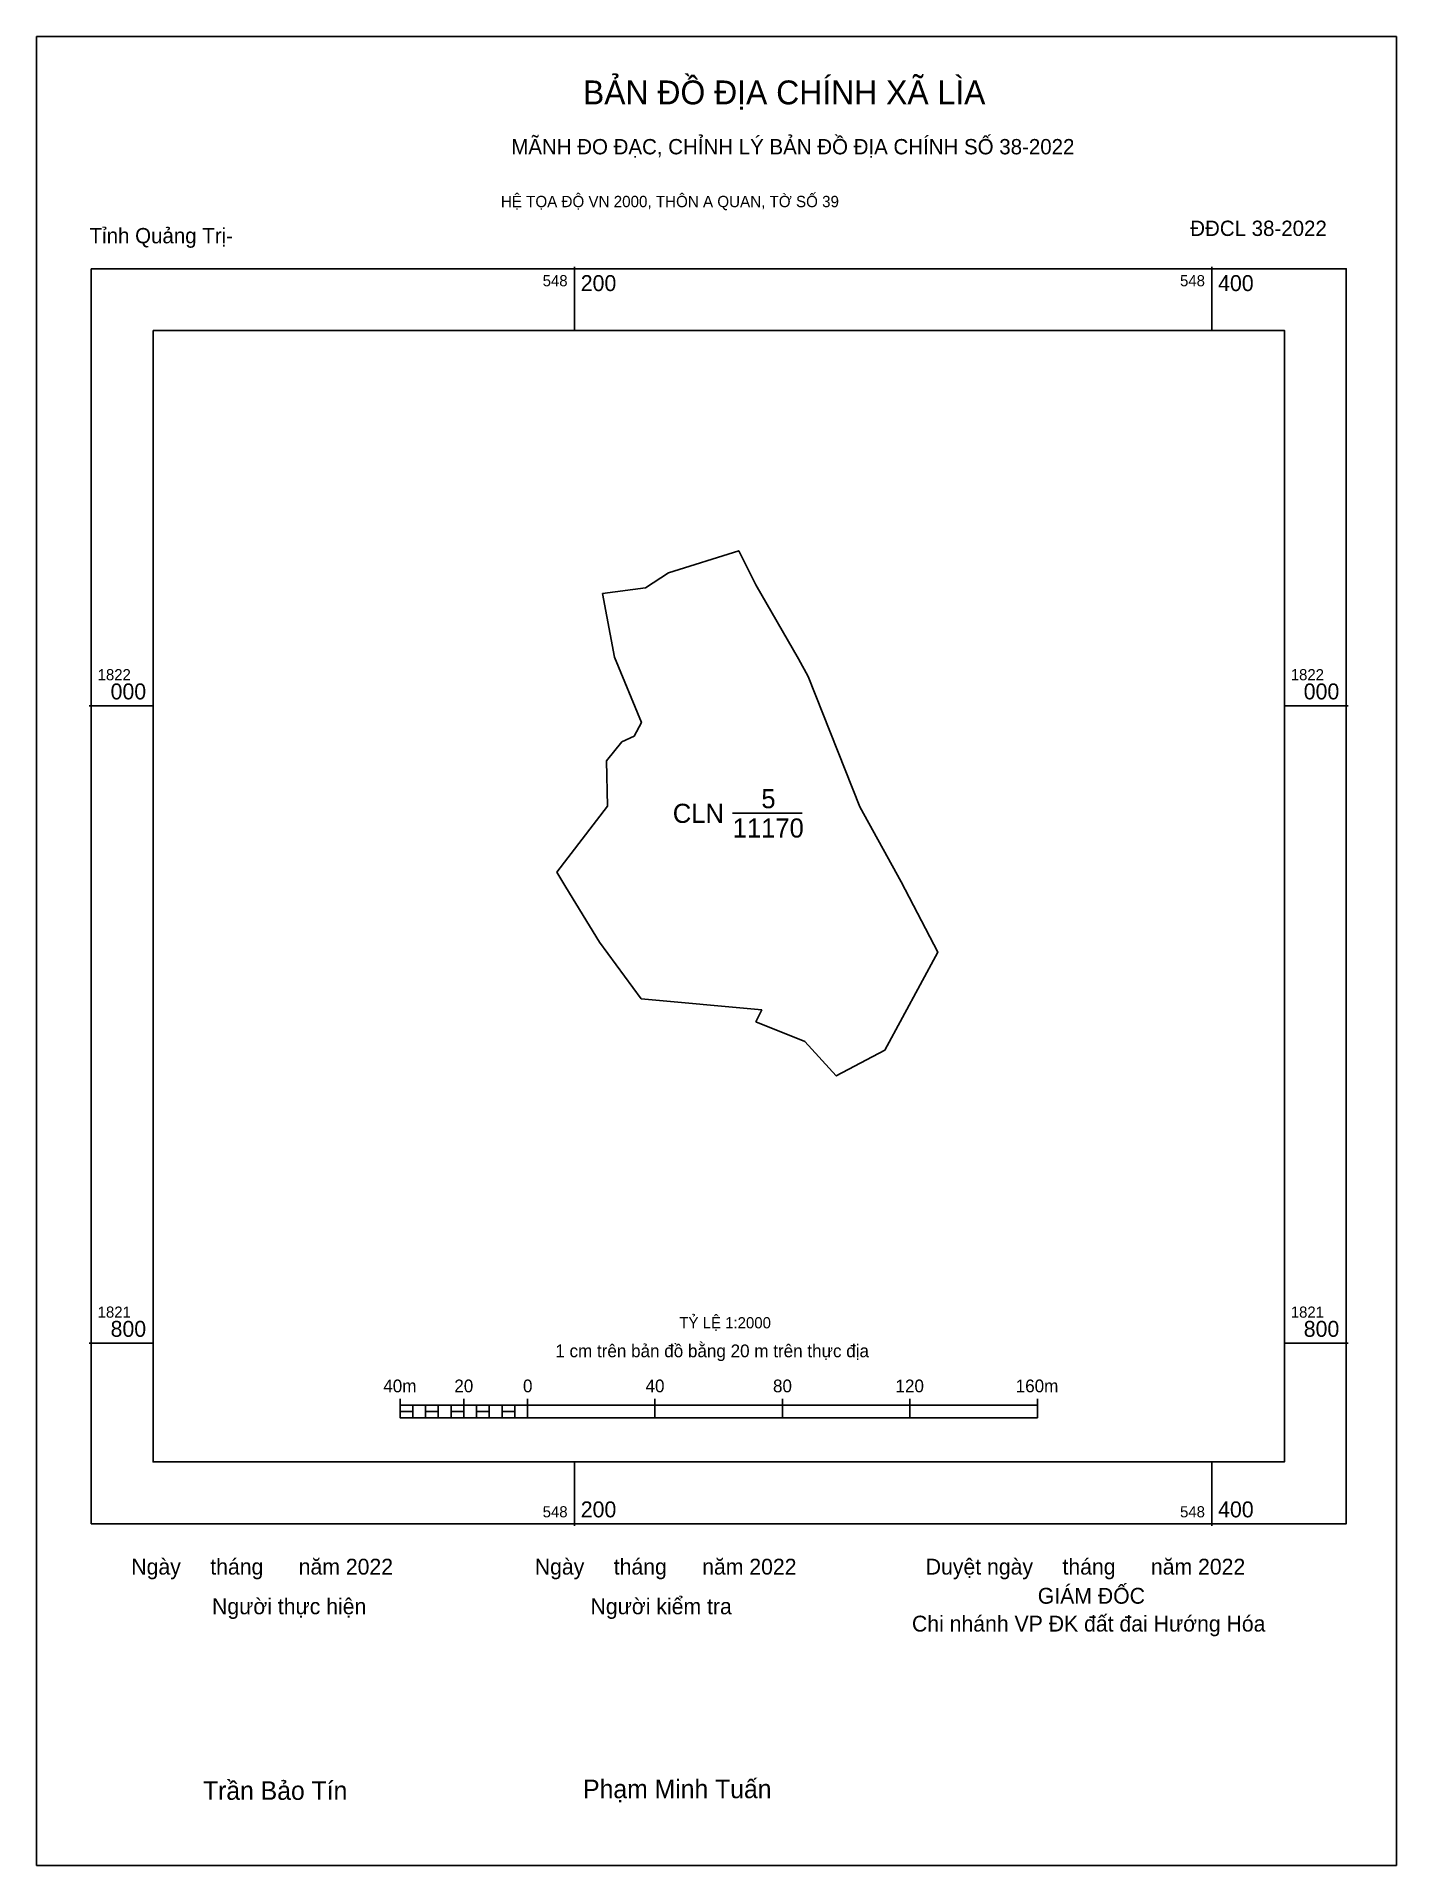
# Model space of a CAD drawing. Extents: x 548031 to 548458, y 1821636 to 1822210.
import ezdxf

# ---------------------------------------------------------------- set-up
doc = ezdxf.new("R2010")
doc.units = 0
for name, color, linetype in [('Level 10', 7, 'Continuous'), ('Level 13', 7, 'Continuous'), ('Level 15', 7, 'Continuous'), ('Level 27', 7, 'Continuous'), ('Level 6', 7, 'Continuous'), ('Level 62', 7, 'Continuous'), ('Level 63', 7, 'Continuous'), ('Level 9', 7, 'Continuous')]:
    doc.layers.add(name, color=color, linetype=linetype)

msp = doc.modelspace()

# ---------------------------------------------------------------- linework, layer by layer
at = {"layer": 'Level 10'}
msp.add_lwpolyline([(548220.99, 1821908.02), (548207.92, 1821925.84), (548197.34, 1821943.11), (548194.5, 1821947.75), (548210.4, 1821968.51), (548210.05, 1821982.71), (548214.9, 1821988.67), (548218.74, 1821990.44), (548221.03, 1821994.76), (548212.57, 1822015.25), (548208.85, 1822035.21), (548222.37, 1822037.04), (548229.57, 1822041.68), (548251.6, 1822048.66), (548256.96, 1822037.95), (548270.29, 1822014.74), (548273.33, 1822009.23), (548289.53, 1821968.3), (548302.6, 1821944.8), (548314.1, 1821922.72), (548297.4, 1821891.95), (548282.18, 1821883.85), (548272.32, 1821894.65), (548256.99, 1821900.86), (548258.78, 1821904.55)], close=True, dxfattribs=at)
at = {"layer": 'Level 13'}
msp.add_line((548249.67, 1821966.25), (548271.53, 1821966.25), dxfattribs=at)
at = {"layer": 'Level 15'}
msp.add_lwpolyline([(548031.25, 1822209.97), (548457.96, 1822209.97), (548457.96, 1821636.14), (548031.25, 1821636.14)], close=True, dxfattribs=at)
at = {"layer": 'Level 27'}
for p, q in [((548194.5, 1821947.75), (548194.49, 1821947.76)), ((548314.1, 1821922.72), (548314.11, 1821922.71)), ((548256.99, 1821900.86), (548256.97, 1821900.85)), ((548282.18, 1821883.85), (548282.16, 1821883.84))]:
    msp.add_line(p, q, dxfattribs=at)
at = {"layer": 'Level 62'}
msp.add_lwpolyline([(548067.79, 1822117.75), (548422.81, 1822117.75), (548422.81, 1821762.72), (548067.79, 1821762.72)], close=True, dxfattribs=at)
at = {"layer": 'Level 63'}
for p, q in [((548200, 1822137.75), (548200, 1822117.75)), ((548400, 1822137.75), (548400, 1822117.75)), ((548047.79, 1822000), (548067.79, 1822000)), ((548422.81, 1822000), (548442.81, 1822000)), ((548047.79, 1821800), (548067.79, 1821800)), ((548422.81, 1821800), (548442.81, 1821800)), ((548145.3, 1821782.59), (548145.3, 1821776.59)), ((548145.3, 1821780.59), (548345.3, 1821780.59)), ((548149.3, 1821780.59), (548149.3, 1821776.59)), ((548153.3, 1821780.59), (548153.3, 1821776.59)), ((548157.3, 1821780.59), (548157.3, 1821776.59)), ((548161.3, 1821780.59), (548161.3, 1821776.59)), ((548165.3, 1821782.59), (548165.3, 1821776.59)), ((548165.3, 1821780.59), (548165.3, 1821776.59)), ((548169.3, 1821780.59), (548169.3, 1821776.59)), ((548173.3, 1821780.59), (548173.3, 1821776.59)), ((548177.3, 1821780.59), (548177.3, 1821776.59)), ((548181.3, 1821780.59), (548181.3, 1821776.59)), ((548185.3, 1821782.59), (548185.3, 1821776.59)), ((548185.3, 1821780.59), (548185.3, 1821776.59)), ((548225.3, 1821782.59), (548225.3, 1821776.59)), ((548265.3, 1821782.59), (548265.3, 1821776.59)), ((548305.3, 1821782.59), (548305.3, 1821776.59)), ((548345.3, 1821782.59), (548345.3, 1821776.59)), ((548145.3, 1821776.59), (548345.3, 1821776.59)), ((548200, 1821762.72), (548200, 1821742.72)), ((548400, 1821762.72), (548400, 1821742.72))]:
    msp.add_line(p, q, dxfattribs=at)
for points in [[(548048.41, 1822137.12), (548442.19, 1822137.12), (548442.19, 1821743.35), (548048.41, 1821743.35)], [(548145.3, 1821778.59), (548149.3, 1821778.59), (548149.3, 1821776.59), (548145.3, 1821776.59)], [(548145.3, 1821778.59), (548149.3, 1821778.59), (548149.3, 1821776.59), (548145.3, 1821776.59)], [(548153.3, 1821778.59), (548157.3, 1821778.59), (548157.3, 1821776.59), (548153.3, 1821776.59)], [(548161.3, 1821778.59), (548165.3, 1821778.59), (548165.3, 1821776.59), (548161.3, 1821776.59)], [(548169.3, 1821778.59), (548173.3, 1821778.59), (548173.3, 1821776.59), (548169.3, 1821776.59)], [(548177.3, 1821778.59), (548181.3, 1821778.59), (548181.3, 1821776.59), (548177.3, 1821776.59)]]:
    msp.add_lwpolyline(points, close=True, dxfattribs=at)

# ---------------------------------------------------------------- texts
at = {"layer": 'Level 13'}
for s, p in [('5', (548258.68, 1821967.85)), ('CLN', (548230.88, 1821963.25)), ('11170', (548249.68, 1821958.65))]:
    msp.add_text(s, height=6, dxfattribs=at).set_placement(p)
at = {"layer": 'Level 6'}
msp.add_text('TỶ LỆ 1:2000', height=3.5158, dxfattribs=at).set_placement((548232.93, 1821804.65))
at = {"layer": 'Level 63'}
for s, height, p in [('BẢN ĐỒ ĐỊA CHÍNH XÃ LÌA', 7.4873, (548202.69, 1822188.71)), ('MÃNH ĐO ĐẠC, CHỈNH LÝ BẢN ĐỒ ĐỊA CHÍNH SỐ 38-2022', 4.8044, (548180.2, 1822173.02)), ('HỆ TỌA ĐỘ VN 2000, THÔN A QUAN, TỜ SỐ 39', 3.5565, (548176.94, 1822156.44)), ('548', 3.5, (548190.06, 1822131.62)), ('200', 5, (548202, 1822130.12)), ('548', 3.5, (548390.06, 1822131.62)), ('400', 5, (548402, 1822130.12)), ('1822', 3.5, (548050.41, 1822008)), ('1822', 3.5, (548424.81, 1822008)), ('000', 5, (548054.47, 1822002)), ('000', 5, (548428.87, 1822002)), ('1821', 3.5, (548050.41, 1821808)), ('800', 5, (548054.47, 1821802)), ('1821', 3.5, (548424.81, 1821808)), ('800', 5, (548428.87, 1821802)), ('1 cm trên bản đồ bằng 20 m trên thực địa', 4, (548194.02, 1821795.59)), ('40m', 4, (548140.04, 1821784.59)), ('20', 4, (548162.33, 1821784.59)), ('0', 4, (548183.88, 1821784.59)), ('40', 4, (548222.33, 1821784.59)), ('80', 4, (548262.33, 1821784.59)), ('120', 4, (548300.77, 1821784.59)), ('160m', 4, (548338.49, 1821784.59)), ('200', 5, (548202, 1821745.35)), ('400', 5, (548402, 1821745.35)), ('548', 3.5, (548190.06, 1821745.35)), ('548', 3.5, (548390.06, 1821745.35)), ('Ngày     tháng      năm 2022', 4.9766, (548060.97, 1821727.39)), ('Ngày     tháng      năm 2022', 4.9766, (548187.58, 1821727.39)), ('Duyệt ngày     tháng      năm 2022', 4.9766, (548310.26, 1821727.39)), ('Người kiểm tra', 4.9766, (548205.08, 1821714.95)), ('GIÁM ĐỐC', 4.977, (548345.41, 1821718.25)), ('Người thực hiện', 4.9766, (548086.3, 1821714.95)), ('Chi nhánh VP ĐK đất đai Hướng Hóa', 4.9766, (548305.94, 1821709.52)), ('Trần Bảo Tín', 5.8048, (548083.46, 1821656.72)), ('Phạm Minh Tuấn', 5.8048, (548202.75, 1821657.24))]:
    msp.add_text(s, height=height, dxfattribs=at).set_placement(p)
at = {"layer": 'Level 9'}
for s, p in [('ĐĐCL 38-2022', (548393.26, 1822147.41)), ('Tỉnh Quảng Trị-', (548047.89, 1822145.1))]:
    msp.add_text(s, height=4.8044, dxfattribs=at).set_placement(p)

doc.saveas('drawing.dxf')
